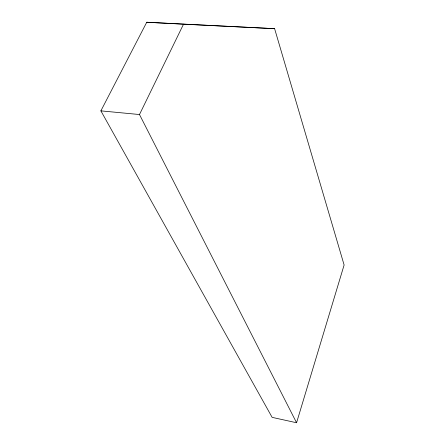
<?xml version="1.0" encoding="UTF-8"?>
<svg xmlns="http://www.w3.org/2000/svg" width="445" height="445" viewBox="0 0 445 445"><rect width="100%" height="100%" fill="white"/><g stroke="black" fill="none" stroke-linecap="round" stroke-linejoin="round"><path stroke-width="0.67" d="M296.57 422.75L344.118 264.998L274.604 28.669L146.739 22.25L100.882 110.866L272.134 417.36L296.57 422.75L139.491 114.537L183.529 24.186L274.604 28.669M146.739 22.25L183.529 24.186M100.882 110.866L139.491 114.537"/></g></svg>
